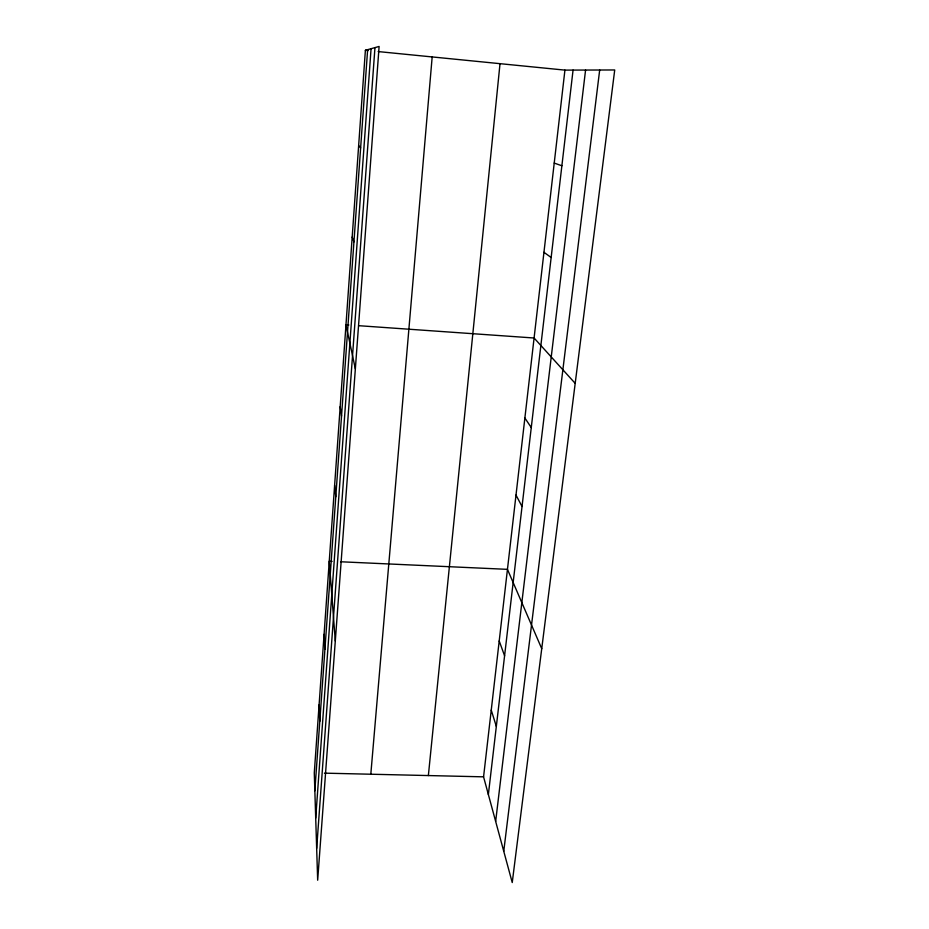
<?xml version="1.0" encoding="UTF-8"?>
<svg xmlns="http://www.w3.org/2000/svg" width="929" height="929" viewBox="0 0 929 929"><rect width="100%" height="100%" fill="white"/><g stroke="black" fill="none" stroke-linecap="round" stroke-linejoin="round"><path stroke-width="1.39" d="M365.387 50.305L314.281 772.916L317.672 880.216L379.113 46.45L365.387 50.305L368.232 50.584M314.838 790.846L367.629 49.678M315.709 818.066L371.066 48.714M316.661 848.363L374.956 47.623M370.81 774.229L432.171 56.936M428.362 775.564L500.011 63.671M483.568 776.841L564.925 70.116L614.719 69.965L512.239 882.55L483.568 776.841L324.418 773.149M488.364 794.55L573.065 70.093M495.656 821.399L585.572 70.047M503.75 851.231L599.681 70.012M332.083 561.383L329.249 561.255L335.299 641.022M340.595 561.766L507.455 569.349L541.735 648.674M348.828 324.987L345.971 324.79L355.354 368.929M358.838 325.696L534.082 338.005L575.202 383.375M378.173 51.571L564.925 70.116M554.218 163.074L561.882 165.768M543.953 252.305L551.164 257.496M358.64 145.632L360.638 147.862M524.873 418.015L531.272 427.561M516.001 495.076L522.04 506.514M499.21 640.975L504.586 655.793M352.184 237.046L353.937 241.9M491.244 710.093L496.33 726.408M340.188 406.635L341.535 416.041M334.614 485.391L335.787 496.794M324.082 634.368L324.929 649.29M319.088 704.867L319.797 721.357"/></g></svg>
